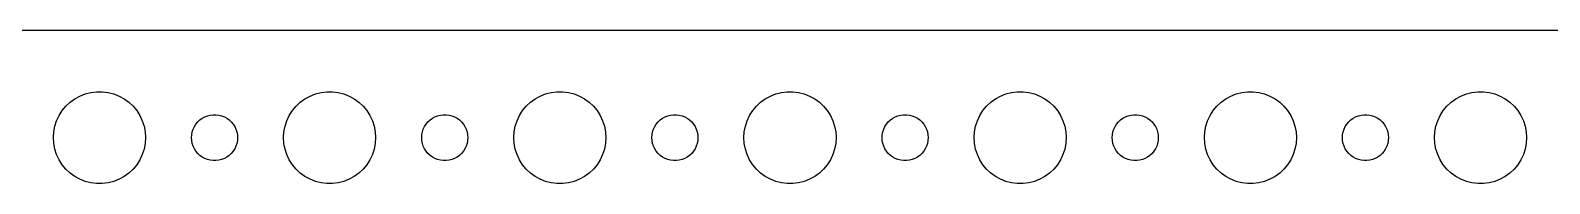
# Model space of a CAD drawing. Header units: metres. Extents: x -187 to 187, y -37 to 37.
# Drawn here: x -4.5 to 94.5, y 27 to 37 of the extents above; entities that cross this region are included whole.
import ezdxf

# ---------------------------------------------------------------- set-up
doc = ezdxf.new("R2010")
doc.units = ezdxf.units.M

msp = doc.modelspace()

# ---------------------------------------------------------------- linework, layer by layer
for p, q in [((182.314, 36.9901), (-182.314, 36.9901)), ((-1.60747, 32.533), (-1.27733, 32.7145)), ((-1.27733, 32.7145), (-0.92705, 32.8532)), ((-0.92705, 32.8532), (-0.56213, 32.9469)), ((-0.56213, 32.9469), (-0.18837, 32.9941)), ((-0.18837, 32.9941), (0.18837, 32.9941)), ((0.18837, 32.9941), (0.56213, 32.9469)), ((0.56213, 32.9469), (0.92705, 32.8532)), ((0.92705, 32.8532), (1.27733, 32.7145)), ((1.27733, 32.7145), (1.60747, 32.533)), ((13.3925, 32.533), (13.7227, 32.7145)), ((13.7227, 32.7145), (14.0729, 32.8532)), ((14.0729, 32.8532), (14.4379, 32.9469)), ((14.4379, 32.9469), (14.8116, 32.9941)), ((14.8116, 32.9941), (15.1884, 32.9941)), ((15.1884, 32.9941), (15.5621, 32.9469)), ((15.5621, 32.9469), (15.927, 32.8532)), ((15.927, 32.8532), (16.2773, 32.7145)), ((16.2773, 32.7145), (16.6075, 32.533)), ((28.3925, 32.533), (28.7227, 32.7145)), ((28.7227, 32.7145), (29.0729, 32.8532)), ((29.0729, 32.8532), (29.4379, 32.9469)), ((29.4379, 32.9469), (29.8116, 32.9941)), ((29.8116, 32.9941), (30.1884, 32.9941)), ((30.1884, 32.9941), (30.5621, 32.9469)), ((30.5621, 32.9469), (30.927, 32.8532)), ((30.927, 32.8532), (31.2773, 32.7145)), ((31.2773, 32.7145), (31.6075, 32.533)), ((43.3925, 32.533), (43.7227, 32.7145)), ((43.7227, 32.7145), (44.0729, 32.8532)), ((44.0729, 32.8532), (44.4379, 32.9469)), ((44.4379, 32.9469), (44.8116, 32.9941)), ((44.8116, 32.9941), (45.1884, 32.9941)), ((45.1884, 32.9941), (45.5621, 32.9469)), ((45.5621, 32.9469), (45.927, 32.8532)), ((45.927, 32.8532), (46.2773, 32.7145)), ((46.2773, 32.7145), (46.6075, 32.533)), ((58.3925, 32.533), (58.7227, 32.7145)), ((58.7227, 32.7145), (59.0729, 32.8532)), ((59.0729, 32.8532), (59.4379, 32.9469)), ((59.4379, 32.9469), (59.8116, 32.9941)), ((59.8116, 32.9941), (60.1884, 32.9941)), ((60.1884, 32.9941), (60.5621, 32.9469)), ((60.5621, 32.9469), (60.927, 32.8532)), ((60.927, 32.8532), (61.2773, 32.7145)), ((61.2773, 32.7145), (61.6075, 32.533)), ((73.3925, 32.533), (73.7227, 32.7145)), ((73.7227, 32.7145), (74.073, 32.8532)), ((74.073, 32.8532), (74.4379, 32.9469)), ((74.4379, 32.9469), (74.8116, 32.9941)), ((74.8116, 32.9941), (75.1884, 32.9941)), ((75.1884, 32.9941), (75.5621, 32.9469)), ((75.5621, 32.9469), (75.927, 32.8532)), ((75.927, 32.8532), (76.2773, 32.7145)), ((76.2773, 32.7145), (76.6075, 32.533)), ((88.3925, 32.533), (88.7227, 32.7145)), ((88.7227, 32.7145), (89.073, 32.8532)), ((89.073, 32.8532), (89.4379, 32.9469)), ((89.4379, 32.9469), (89.8116, 32.9941)), ((89.8116, 32.9941), (90.1884, 32.9941)), ((90.1884, 32.9941), (90.5621, 32.9469)), ((90.5621, 32.9469), (90.927, 32.8532)), ((90.927, 32.8532), (91.2773, 32.7145)), ((91.2773, 32.7145), (91.6075, 32.533)), ((-2.62891, 31.4453), (-2.42705, 31.7634)), ((-2.42705, 31.7634), (-2.1869, 32.0536)), ((-2.1869, 32.0536), (-1.91226, 32.3115)), ((-1.91226, 32.3115), (-1.60747, 32.533)), ((1.60747, 32.533), (1.91226, 32.3115)), ((1.91226, 32.3115), (2.1869, 32.0536)), ((2.1869, 32.0536), (2.42705, 31.7634)), ((2.42705, 31.7634), (2.62891, 31.4453)), ((12.3711, 31.4453), (12.5729, 31.7634)), ((12.5729, 31.7634), (12.8131, 32.0536)), ((12.8131, 32.0536), (13.0877, 32.3115)), ((13.0877, 32.3115), (13.3925, 32.533)), ((16.6075, 32.533), (16.9123, 32.3115)), ((16.9123, 32.3115), (17.1869, 32.0536)), ((17.1869, 32.0536), (17.427, 31.7634)), ((17.427, 31.7634), (17.6289, 31.4453)), ((27.3711, 31.4453), (27.5729, 31.7634)), ((27.5729, 31.7634), (27.8131, 32.0536)), ((27.8131, 32.0536), (28.0877, 32.3115)), ((28.0877, 32.3115), (28.3925, 32.533)), ((31.6075, 32.533), (31.9123, 32.3115)), ((31.9123, 32.3115), (32.1869, 32.0536)), ((32.1869, 32.0536), (32.427, 31.7634)), ((32.427, 31.7634), (32.6289, 31.4453)), ((42.3711, 31.4453), (42.5729, 31.7634)), ((42.5729, 31.7634), (42.8131, 32.0536)), ((42.8131, 32.0536), (43.0877, 32.3115)), ((43.0877, 32.3115), (43.3925, 32.533)), ((46.6075, 32.533), (46.9123, 32.3115)), ((46.9123, 32.3115), (47.1869, 32.0536)), ((47.1869, 32.0536), (47.427, 31.7634)), ((47.427, 31.7634), (47.6289, 31.4453)), ((57.3711, 31.4453), (57.5729, 31.7634)), ((57.5729, 31.7634), (57.8131, 32.0536)), ((57.8131, 32.0536), (58.0877, 32.3115)), ((58.0877, 32.3115), (58.3925, 32.533)), ((61.6075, 32.533), (61.9123, 32.3115)), ((61.9123, 32.3115), (62.1869, 32.0536)), ((62.1869, 32.0536), (62.427, 31.7634)), ((62.427, 31.7634), (62.6289, 31.4453)), ((72.3711, 31.4453), (72.573, 31.7634)), ((72.573, 31.7634), (72.8131, 32.0536)), ((72.8131, 32.0536), (73.0877, 32.3115)), ((73.0877, 32.3115), (73.3925, 32.533)), ((76.6075, 32.533), (76.9123, 32.3115)), ((76.9123, 32.3115), (77.1869, 32.0536)), ((77.1869, 32.0536), (77.427, 31.7634)), ((77.427, 31.7634), (77.6289, 31.4453)), ((87.3711, 31.4453), (87.573, 31.7634)), ((87.573, 31.7634), (87.8131, 32.0536)), ((87.8131, 32.0536), (88.0877, 32.3115)), ((88.0877, 32.3115), (88.3925, 32.533)), ((91.6075, 32.533), (91.9123, 32.3115)), ((91.9123, 32.3115), (92.1869, 32.0536)), ((92.1869, 32.0536), (92.427, 31.7634)), ((92.427, 31.7634), (92.6289, 31.4453)), ((-2.97633, 30.376), (-2.90575, 30.7461)), ((-2.90575, 30.7461), (-2.78932, 31.1044)), ((-2.78932, 31.1044), (-2.62891, 31.4453)), ((2.62891, 31.4453), (2.78932, 31.1044)), ((2.78932, 31.1044), (2.90575, 30.7461)), ((2.90575, 30.7461), (2.97633, 30.376)), ((6.10533, 30.5522), (6.18553, 30.7226)), ((6.18553, 30.7226), (6.28647, 30.8817)), ((6.28647, 30.8817), (6.40654, 31.0268)), ((6.40654, 31.0268), (6.54385, 31.1558)), ((6.54385, 31.1558), (6.69626, 31.2665)), ((6.69626, 31.2665), (6.86133, 31.3572)), ((6.86133, 31.3572), (7.03647, 31.4266)), ((7.03647, 31.4266), (7.21892, 31.4734)), ((7.21892, 31.4734), (7.40581, 31.497)), ((7.40581, 31.497), (7.59418, 31.497)), ((7.59418, 31.497), (7.78107, 31.4734)), ((7.78107, 31.4734), (7.96352, 31.4266)), ((7.96352, 31.4266), (8.13866, 31.3572)), ((8.13866, 31.3572), (8.30373, 31.2665)), ((8.30373, 31.2665), (8.45613, 31.1558)), ((8.45613, 31.1558), (8.59344, 31.0268)), ((8.59344, 31.0268), (8.71352, 30.8817)), ((8.71352, 30.8817), (8.81445, 30.7226)), ((8.81445, 30.7226), (8.89465, 30.5522)), ((12.0237, 30.376), (12.0942, 30.7461)), ((12.0942, 30.7461), (12.2107, 31.1044)), ((12.2107, 31.1044), (12.3711, 31.4453)), ((17.6289, 31.4453), (17.7893, 31.1044)), ((17.7893, 31.1044), (17.9057, 30.7461)), ((17.9057, 30.7461), (17.9763, 30.376)), ((21.1053, 30.5522), (21.1855, 30.7226)), ((21.1855, 30.7226), (21.2865, 30.8817)), ((21.2865, 30.8817), (21.4065, 31.0268)), ((21.4065, 31.0268), (21.5439, 31.1558)), ((21.5439, 31.1558), (21.6963, 31.2665)), ((21.6963, 31.2665), (21.8613, 31.3572)), ((21.8613, 31.3572), (22.0365, 31.4266)), ((22.0365, 31.4266), (22.2189, 31.4734)), ((22.2189, 31.4734), (22.4058, 31.497)), ((22.4058, 31.497), (22.5942, 31.497)), ((22.5942, 31.497), (22.7811, 31.4734)), ((22.7811, 31.4734), (22.9635, 31.4266)), ((22.9635, 31.4266), (23.1387, 31.3572)), ((23.1387, 31.3572), (23.3037, 31.2665)), ((23.3037, 31.2665), (23.4561, 31.1558)), ((23.4561, 31.1558), (23.5934, 31.0268)), ((23.5934, 31.0268), (23.7135, 30.8817)), ((23.7135, 30.8817), (23.8145, 30.7226)), ((23.8145, 30.7226), (23.8947, 30.5522)), ((27.0237, 30.376), (27.0942, 30.7461)), ((27.0942, 30.7461), (27.2107, 31.1044)), ((27.2107, 31.1044), (27.3711, 31.4453)), ((32.6289, 31.4453), (32.7893, 31.1044)), ((32.7893, 31.1044), (32.9057, 30.7461)), ((32.9057, 30.7461), (32.9763, 30.376)), ((36.1053, 30.5522), (36.1855, 30.7226)), ((36.1855, 30.7226), (36.2865, 30.8817)), ((36.2865, 30.8817), (36.4065, 31.0268)), ((36.4065, 31.0268), (36.5439, 31.1558)), ((36.5439, 31.1558), (36.6963, 31.2665)), ((36.6963, 31.2665), (36.8613, 31.3572)), ((36.8613, 31.3572), (37.0365, 31.4266)), ((37.0365, 31.4266), (37.2189, 31.4734)), ((37.2189, 31.4734), (37.4058, 31.497)), ((37.4058, 31.497), (37.5942, 31.497)), ((37.5942, 31.497), (37.7811, 31.4734)), ((37.7811, 31.4734), (37.9635, 31.4266)), ((37.9635, 31.4266), (38.1387, 31.3572)), ((38.1387, 31.3572), (38.3037, 31.2665)), ((38.3037, 31.2665), (38.4561, 31.1558)), ((38.4561, 31.1558), (38.5934, 31.0268)), ((38.5934, 31.0268), (38.7135, 30.8817)), ((38.7135, 30.8817), (38.8145, 30.7226)), ((38.8145, 30.7226), (38.8947, 30.5522)), ((42.0237, 30.376), (42.0942, 30.7461)), ((42.0942, 30.7461), (42.2107, 31.1044)), ((42.2107, 31.1044), (42.3711, 31.4453)), ((47.6289, 31.4453), (47.7893, 31.1044)), ((47.7893, 31.1044), (47.9057, 30.7461)), ((47.9057, 30.7461), (47.9763, 30.376)), ((51.1053, 30.5522), (51.1855, 30.7226)), ((51.1855, 30.7226), (51.2865, 30.8817)), ((51.2865, 30.8817), (51.4065, 31.0268)), ((51.4065, 31.0268), (51.5439, 31.1558)), ((51.5439, 31.1558), (51.6963, 31.2665)), ((51.6963, 31.2665), (51.8613, 31.3572)), ((51.8613, 31.3572), (52.0365, 31.4266)), ((52.0365, 31.4266), (52.2189, 31.4734)), ((52.2189, 31.4734), (52.4058, 31.497)), ((52.4058, 31.497), (52.5942, 31.497)), ((52.5942, 31.497), (52.7811, 31.4734)), ((52.7811, 31.4734), (52.9635, 31.4266)), ((52.9635, 31.4266), (53.1387, 31.3572)), ((53.1387, 31.3572), (53.3037, 31.2665)), ((53.3037, 31.2665), (53.4561, 31.1558)), ((53.4561, 31.1558), (53.5934, 31.0268)), ((53.5934, 31.0268), (53.7135, 30.8817)), ((53.7135, 30.8817), (53.8145, 30.7226)), ((53.8145, 30.7226), (53.8947, 30.5522)), ((57.0237, 30.376), (57.0942, 30.7461)), ((57.0942, 30.7461), (57.2107, 31.1044)), ((57.2107, 31.1044), (57.3711, 31.4453)), ((62.6289, 31.4453), (62.7893, 31.1044)), ((62.7893, 31.1044), (62.9057, 30.7461)), ((62.9057, 30.7461), (62.9763, 30.376)), ((66.1053, 30.5522), (66.1855, 30.7226)), ((66.1855, 30.7226), (66.2865, 30.8817)), ((66.2865, 30.8817), (66.4065, 31.0268)), ((66.4065, 31.0268), (66.5439, 31.1558)), ((66.5439, 31.1558), (66.6963, 31.2665)), ((66.6963, 31.2665), (66.8613, 31.3572)), ((66.8613, 31.3572), (67.0365, 31.4266)), ((67.0365, 31.4266), (67.2189, 31.4734)), ((67.2189, 31.4734), (67.4058, 31.497)), ((67.4058, 31.497), (67.5942, 31.497)), ((67.5942, 31.497), (67.7811, 31.4734)), ((67.7811, 31.4734), (67.9635, 31.4266)), ((67.9635, 31.4266), (68.1387, 31.3572)), ((68.1387, 31.3572), (68.3037, 31.2665)), ((68.3037, 31.2665), (68.4561, 31.1558)), ((68.4561, 31.1558), (68.5934, 31.0268)), ((68.5934, 31.0268), (68.7135, 30.8817)), ((68.7135, 30.8817), (68.8145, 30.7226)), ((68.8145, 30.7226), (68.8947, 30.5522)), ((72.0237, 30.376), (72.0943, 30.7461)), ((72.0943, 30.7461), (72.2107, 31.1044)), ((72.2107, 31.1044), (72.3711, 31.4453)), ((77.6289, 31.4453), (77.7893, 31.1044)), ((77.7893, 31.1044), (77.9057, 30.7461)), ((77.9057, 30.7461), (77.9763, 30.376)), ((81.1053, 30.5522), (81.1855, 30.7226)), ((81.1855, 30.7226), (81.2865, 30.8817)), ((81.2865, 30.8817), (81.4065, 31.0268)), ((81.4065, 31.0268), (81.5439, 31.1558)), ((81.5439, 31.1558), (81.6963, 31.2665)), ((81.6963, 31.2665), (81.8613, 31.3572)), ((81.8613, 31.3572), (82.0365, 31.4266)), ((82.0365, 31.4266), (82.2189, 31.4734)), ((82.2189, 31.4734), (82.4058, 31.497)), ((82.4058, 31.497), (82.5942, 31.497)), ((82.5942, 31.497), (82.7811, 31.4734)), ((82.7811, 31.4734), (82.9635, 31.4266)), ((82.9635, 31.4266), (83.1387, 31.3572)), ((83.1387, 31.3572), (83.3037, 31.2665)), ((83.3037, 31.2665), (83.4561, 31.1558)), ((83.4561, 31.1558), (83.5934, 31.0268)), ((83.5934, 31.0268), (83.7135, 30.8817)), ((83.7135, 30.8817), (83.8145, 30.7226)), ((83.8145, 30.7226), (83.8947, 30.5522)), ((87.0237, 30.376), (87.0943, 30.7461)), ((87.0943, 30.7461), (87.2107, 31.1044)), ((87.2107, 31.1044), (87.3711, 31.4453)), ((92.6289, 31.4453), (92.7893, 31.1044)), ((92.7893, 31.1044), (92.9057, 30.7461)), ((92.9057, 30.7461), (92.9763, 30.376)), ((-3, 30), (-2.97633, 30.376)), ((-2.97633, 29.624), (-3, 30)), ((2.97633, 30.376), (3, 30)), ((3, 30), (2.97633, 29.624)), ((6, 30), (6.01183, 30.188)), ((6.01183, 29.812), (6, 30)), ((6.01183, 30.188), (6.04712, 30.373)), ((6.04712, 29.627), (6.01183, 29.812)), ((6.04712, 30.373), (6.10533, 30.5522)), ((8.89465, 30.5522), (8.95287, 30.373)), ((8.95287, 30.373), (8.98816, 30.188)), ((8.98816, 29.812), (8.95287, 29.627)), ((8.98816, 30.188), (9, 30)), ((9, 30), (8.98816, 29.812)), ((12, 30), (12.0237, 30.376)), ((12.0237, 29.624), (12, 30)), ((17.9763, 30.376), (18, 30)), ((18, 30), (17.9763, 29.624)), ((21, 30), (21.0118, 30.188)), ((21.0118, 29.812), (21, 30)), ((21.0118, 30.188), (21.0471, 30.373)), ((21.0471, 29.627), (21.0118, 29.812)), ((21.0471, 30.373), (21.1053, 30.5522)), ((23.8947, 30.5522), (23.9529, 30.373)), ((23.9529, 30.373), (23.9882, 30.188)), ((23.9882, 29.812), (23.9529, 29.627)), ((23.9882, 30.188), (24, 30)), ((24, 30), (23.9882, 29.812)), ((27, 30), (27.0237, 30.376)), ((27.0237, 29.624), (27, 30)), ((32.9763, 30.376), (33, 30)), ((33, 30), (32.9763, 29.624)), ((36, 30), (36.0118, 30.188)), ((36.0118, 29.812), (36, 30)), ((36.0118, 30.188), (36.0471, 30.373)), ((36.0471, 29.627), (36.0118, 29.812)), ((36.0471, 30.373), (36.1053, 30.5522)), ((38.8947, 30.5522), (38.9529, 30.373)), ((38.9529, 30.373), (38.9882, 30.188)), ((38.9882, 29.812), (38.9529, 29.627)), ((38.9882, 30.188), (39, 30)), ((39, 30), (38.9882, 29.812)), ((42, 30), (42.0237, 30.376)), ((42.0237, 29.624), (42, 30)), ((47.9763, 30.376), (48, 30)), ((48, 30), (47.9763, 29.624)), ((51, 30), (51.0118, 30.188)), ((51.0118, 29.812), (51, 30)), ((51.0118, 30.188), (51.0471, 30.373)), ((51.0471, 29.627), (51.0118, 29.812)), ((51.0471, 30.373), (51.1053, 30.5522)), ((53.8947, 30.5522), (53.9529, 30.373)), ((53.9529, 30.373), (53.9882, 30.188)), ((53.9882, 29.812), (53.9529, 29.627)), ((53.9882, 30.188), (54, 30)), ((54, 30), (53.9882, 29.812)), ((57, 30), (57.0237, 30.376)), ((57.0237, 29.624), (57, 30)), ((62.9763, 30.376), (63, 30)), ((63, 30), (62.9763, 29.624)), ((66, 30), (66.0118, 30.188)), ((66.0118, 29.812), (66, 30)), ((66.0118, 30.188), (66.0471, 30.373)), ((66.0471, 29.627), (66.0118, 29.812)), ((66.0471, 30.373), (66.1053, 30.5522)), ((68.8947, 30.5522), (68.9529, 30.373)), ((68.9529, 30.373), (68.9882, 30.188)), ((68.9882, 29.812), (68.9529, 29.627)), ((68.9882, 30.188), (69, 30)), ((69, 30), (68.9882, 29.812)), ((72, 30), (72.0237, 30.376)), ((72.0237, 29.624), (72, 30)), ((77.9763, 30.376), (78, 30)), ((78, 30), (77.9763, 29.624)), ((81, 30), (81.0118, 30.188)), ((81.0118, 29.812), (81, 30)), ((81.0118, 30.188), (81.0471, 30.373)), ((81.0471, 29.627), (81.0118, 29.812)), ((81.0471, 30.373), (81.1053, 30.5522)), ((83.8947, 30.5522), (83.9529, 30.373)), ((83.9529, 30.373), (83.9882, 30.188)), ((83.9882, 29.812), (83.9529, 29.627)), ((83.9882, 30.188), (84, 30)), ((84, 30), (83.9882, 29.812)), ((87, 30), (87.0237, 30.376)), ((87.0237, 29.624), (87, 30)), ((92.9763, 30.376), (93, 30)), ((93, 30), (92.9763, 29.624)), ((-2.90575, 29.2539), (-2.97633, 29.624)), ((-2.78932, 28.8956), (-2.90575, 29.2539)), ((-2.62891, 28.5547), (-2.78932, 28.8956)), ((2.78932, 28.8956), (2.62891, 28.5547)), ((2.90575, 29.2539), (2.78932, 28.8956)), ((2.97633, 29.624), (2.90575, 29.2539)), ((6.10533, 29.4478), (6.04712, 29.627)), ((6.18553, 29.2774), (6.10533, 29.4478)), ((6.28647, 29.1183), (6.18553, 29.2774)), ((6.40654, 28.9732), (6.28647, 29.1183)), ((6.54385, 28.8442), (6.40654, 28.9732)), ((6.69626, 28.7335), (6.54385, 28.8442)), ((6.86133, 28.6427), (6.69626, 28.7335)), ((8.30373, 28.7335), (8.13866, 28.6427)), ((8.45613, 28.8442), (8.30373, 28.7335)), ((8.59344, 28.9732), (8.45613, 28.8442)), ((8.71352, 29.1183), (8.59344, 28.9732)), ((8.81445, 29.2774), (8.71352, 29.1183)), ((8.89465, 29.4478), (8.81445, 29.2774)), ((8.95287, 29.627), (8.89465, 29.4478)), ((12.0942, 29.2539), (12.0237, 29.624)), ((12.2107, 28.8956), (12.0942, 29.2539)), ((12.3711, 28.5547), (12.2107, 28.8956)), ((17.7893, 28.8956), (17.6289, 28.5547)), ((17.9057, 29.2539), (17.7893, 28.8956)), ((17.9763, 29.624), (17.9057, 29.2539)), ((21.1053, 29.4478), (21.0471, 29.627)), ((21.1855, 29.2774), (21.1053, 29.4478)), ((21.2865, 29.1183), (21.1855, 29.2774)), ((21.4065, 28.9732), (21.2865, 29.1183)), ((21.5439, 28.8442), (21.4065, 28.9732)), ((21.6963, 28.7335), (21.5439, 28.8442)), ((21.8613, 28.6427), (21.6963, 28.7335)), ((23.3037, 28.7335), (23.1387, 28.6427)), ((23.4561, 28.8442), (23.3037, 28.7335)), ((23.5934, 28.9732), (23.4561, 28.8442)), ((23.7135, 29.1183), (23.5934, 28.9732)), ((23.8145, 29.2774), (23.7135, 29.1183)), ((23.8947, 29.4478), (23.8145, 29.2774)), ((23.9529, 29.627), (23.8947, 29.4478)), ((27.0942, 29.2539), (27.0237, 29.624)), ((27.2107, 28.8956), (27.0942, 29.2539)), ((27.3711, 28.5547), (27.2107, 28.8956)), ((32.7893, 28.8956), (32.6289, 28.5547)), ((32.9057, 29.2539), (32.7893, 28.8956)), ((32.9763, 29.624), (32.9057, 29.2539)), ((36.1053, 29.4478), (36.0471, 29.627)), ((36.1855, 29.2774), (36.1053, 29.4478)), ((36.2865, 29.1183), (36.1855, 29.2774)), ((36.4065, 28.9732), (36.2865, 29.1183)), ((36.5439, 28.8442), (36.4065, 28.9732)), ((36.6963, 28.7335), (36.5439, 28.8442)), ((36.8613, 28.6427), (36.6963, 28.7335)), ((38.3037, 28.7335), (38.1387, 28.6427)), ((38.4561, 28.8442), (38.3037, 28.7335)), ((38.5934, 28.9732), (38.4561, 28.8442)), ((38.7135, 29.1183), (38.5934, 28.9732)), ((38.8145, 29.2774), (38.7135, 29.1183)), ((38.8947, 29.4478), (38.8145, 29.2774)), ((38.9529, 29.627), (38.8947, 29.4478)), ((42.0942, 29.2539), (42.0237, 29.624)), ((42.2107, 28.8956), (42.0942, 29.2539)), ((42.3711, 28.5547), (42.2107, 28.8956)), ((47.7893, 28.8956), (47.6289, 28.5547)), ((47.9057, 29.2539), (47.7893, 28.8956)), ((47.9763, 29.624), (47.9057, 29.2539)), ((51.1053, 29.4478), (51.0471, 29.627)), ((51.1855, 29.2774), (51.1053, 29.4478)), ((51.2865, 29.1183), (51.1855, 29.2774)), ((51.4065, 28.9732), (51.2865, 29.1183)), ((51.5439, 28.8442), (51.4065, 28.9732)), ((51.6963, 28.7335), (51.5439, 28.8442)), ((51.8613, 28.6427), (51.6963, 28.7335)), ((53.3037, 28.7335), (53.1387, 28.6427)), ((53.4561, 28.8442), (53.3037, 28.7335)), ((53.5934, 28.9732), (53.4561, 28.8442)), ((53.7135, 29.1183), (53.5934, 28.9732)), ((53.8145, 29.2774), (53.7135, 29.1183)), ((53.8947, 29.4478), (53.8145, 29.2774)), ((53.9529, 29.627), (53.8947, 29.4478)), ((57.0942, 29.2539), (57.0237, 29.624)), ((57.2107, 28.8956), (57.0942, 29.2539)), ((57.3711, 28.5547), (57.2107, 28.8956)), ((62.7893, 28.8956), (62.6289, 28.5547)), ((62.9057, 29.2539), (62.7893, 28.8956)), ((62.9763, 29.624), (62.9057, 29.2539)), ((66.1053, 29.4478), (66.0471, 29.627)), ((66.1855, 29.2774), (66.1053, 29.4478)), ((66.2865, 29.1183), (66.1855, 29.2774)), ((66.4065, 28.9732), (66.2865, 29.1183)), ((66.5439, 28.8442), (66.4065, 28.9732)), ((66.6963, 28.7335), (66.5439, 28.8442)), ((66.8613, 28.6427), (66.6963, 28.7335)), ((68.3037, 28.7335), (68.1387, 28.6427)), ((68.4561, 28.8442), (68.3037, 28.7335)), ((68.5934, 28.9732), (68.4561, 28.8442)), ((68.7135, 29.1183), (68.5934, 28.9732)), ((68.8145, 29.2774), (68.7135, 29.1183)), ((68.8947, 29.4478), (68.8145, 29.2774)), ((68.9529, 29.627), (68.8947, 29.4478)), ((72.0943, 29.2539), (72.0237, 29.624)), ((72.2107, 28.8956), (72.0943, 29.2539)), ((72.3711, 28.5547), (72.2107, 28.8956)), ((77.7893, 28.8956), (77.6289, 28.5547)), ((77.9057, 29.2539), (77.7893, 28.8956)), ((77.9763, 29.624), (77.9057, 29.2539)), ((81.1053, 29.4478), (81.0471, 29.627)), ((81.1855, 29.2774), (81.1053, 29.4478)), ((81.2865, 29.1183), (81.1855, 29.2774)), ((81.4065, 28.9732), (81.2865, 29.1183)), ((81.5439, 28.8442), (81.4065, 28.9732)), ((81.6963, 28.7335), (81.5439, 28.8442)), ((81.8613, 28.6427), (81.6963, 28.7335)), ((83.3037, 28.7335), (83.1387, 28.6427)), ((83.4561, 28.8442), (83.3037, 28.7335)), ((83.5934, 28.9732), (83.4561, 28.8442)), ((83.7135, 29.1183), (83.5934, 28.9732)), ((83.8145, 29.2774), (83.7135, 29.1183)), ((83.8947, 29.4478), (83.8145, 29.2774)), ((83.9529, 29.627), (83.8947, 29.4478)), ((87.0943, 29.2539), (87.0237, 29.624)), ((87.2107, 28.8956), (87.0943, 29.2539)), ((87.3711, 28.5547), (87.2107, 28.8956)), ((92.7893, 28.8956), (92.6289, 28.5547)), ((92.9057, 29.2539), (92.7893, 28.8956)), ((92.9763, 29.624), (92.9057, 29.2539)), ((-2.42705, 28.2366), (-2.62891, 28.5547)), ((-2.1869, 27.9464), (-2.42705, 28.2366)), ((-1.91226, 27.6884), (-2.1869, 27.9464)), ((2.1869, 27.9464), (1.91226, 27.6884)), ((2.42705, 28.2366), (2.1869, 27.9464)), ((2.62891, 28.5547), (2.42705, 28.2366)), ((7.03647, 28.5734), (6.86133, 28.6427)), ((7.21892, 28.5266), (7.03647, 28.5734)), ((7.40581, 28.503), (7.21892, 28.5266)), ((7.59418, 28.503), (7.40581, 28.503)), ((7.78107, 28.5266), (7.59418, 28.503)), ((7.96352, 28.5734), (7.78107, 28.5266)), ((8.13866, 28.6427), (7.96352, 28.5734)), ((12.5729, 28.2366), (12.3711, 28.5547)), ((12.8131, 27.9464), (12.5729, 28.2366)), ((13.0877, 27.6884), (12.8131, 27.9464)), ((17.1869, 27.9464), (16.9123, 27.6884)), ((17.427, 28.2366), (17.1869, 27.9464)), ((17.6289, 28.5547), (17.427, 28.2366)), ((22.0365, 28.5734), (21.8613, 28.6427)), ((22.2189, 28.5266), (22.0365, 28.5734)), ((22.4058, 28.503), (22.2189, 28.5266)), ((22.5942, 28.503), (22.4058, 28.503)), ((22.7811, 28.5266), (22.5942, 28.503)), ((22.9635, 28.5734), (22.7811, 28.5266)), ((23.1387, 28.6427), (22.9635, 28.5734)), ((27.5729, 28.2366), (27.3711, 28.5547)), ((27.8131, 27.9464), (27.5729, 28.2366)), ((28.0877, 27.6884), (27.8131, 27.9464)), ((32.1869, 27.9464), (31.9123, 27.6884)), ((32.427, 28.2366), (32.1869, 27.9464)), ((32.6289, 28.5547), (32.427, 28.2366)), ((37.0365, 28.5734), (36.8613, 28.6427)), ((37.2189, 28.5266), (37.0365, 28.5734)), ((37.4058, 28.503), (37.2189, 28.5266)), ((37.5942, 28.503), (37.4058, 28.503)), ((37.7811, 28.5266), (37.5942, 28.503)), ((37.9635, 28.5734), (37.7811, 28.5266)), ((38.1387, 28.6427), (37.9635, 28.5734)), ((42.5729, 28.2366), (42.3711, 28.5547)), ((42.8131, 27.9464), (42.5729, 28.2366)), ((43.0877, 27.6884), (42.8131, 27.9464)), ((47.1869, 27.9464), (46.9123, 27.6884)), ((47.427, 28.2366), (47.1869, 27.9464)), ((47.6289, 28.5547), (47.427, 28.2366)), ((52.0365, 28.5734), (51.8613, 28.6427)), ((52.2189, 28.5266), (52.0365, 28.5734)), ((52.4058, 28.503), (52.2189, 28.5266)), ((52.5942, 28.503), (52.4058, 28.503)), ((52.7811, 28.5266), (52.5942, 28.503)), ((52.9635, 28.5734), (52.7811, 28.5266)), ((53.1387, 28.6427), (52.9635, 28.5734)), ((57.5729, 28.2366), (57.3711, 28.5547)), ((57.8131, 27.9464), (57.5729, 28.2366)), ((58.0877, 27.6884), (57.8131, 27.9464)), ((62.1869, 27.9464), (61.9123, 27.6884)), ((62.427, 28.2366), (62.1869, 27.9464)), ((62.6289, 28.5547), (62.427, 28.2366)), ((67.0365, 28.5734), (66.8613, 28.6427)), ((67.2189, 28.5266), (67.0365, 28.5734)), ((67.4058, 28.503), (67.2189, 28.5266)), ((67.5942, 28.503), (67.4058, 28.503)), ((67.7811, 28.5266), (67.5942, 28.503)), ((67.9635, 28.5734), (67.7811, 28.5266)), ((68.1387, 28.6427), (67.9635, 28.5734)), ((72.573, 28.2366), (72.3711, 28.5547)), ((72.8131, 27.9464), (72.573, 28.2366)), ((73.0877, 27.6884), (72.8131, 27.9464)), ((77.1869, 27.9464), (76.9123, 27.6884)), ((77.427, 28.2366), (77.1869, 27.9464)), ((77.6289, 28.5547), (77.427, 28.2366)), ((82.0365, 28.5734), (81.8613, 28.6427)), ((82.2189, 28.5266), (82.0365, 28.5734)), ((82.4058, 28.503), (82.2189, 28.5266)), ((82.5942, 28.503), (82.4058, 28.503)), ((82.7811, 28.5266), (82.5942, 28.503)), ((82.9635, 28.5734), (82.7811, 28.5266)), ((83.1387, 28.6427), (82.9635, 28.5734)), ((87.573, 28.2366), (87.3711, 28.5547)), ((87.8131, 27.9464), (87.573, 28.2366)), ((88.0877, 27.6884), (87.8131, 27.9464)), ((92.1869, 27.9464), (91.9123, 27.6884)), ((92.427, 28.2366), (92.1869, 27.9464)), ((92.6289, 28.5547), (92.427, 28.2366)), ((-1.60747, 27.467), (-1.91226, 27.6884)), ((-1.27733, 27.2855), (-1.60747, 27.467)), ((-0.92705, 27.1468), (-1.27733, 27.2855)), ((-0.56213, 27.0531), (-0.92705, 27.1468)), ((-0.18837, 27.0059), (-0.56213, 27.0531)), ((0.18837, 27.0059), (-0.18837, 27.0059)), ((0.56213, 27.0531), (0.18837, 27.0059)), ((0.92705, 27.1468), (0.56213, 27.0531)), ((1.27733, 27.2855), (0.92705, 27.1468)), ((1.60747, 27.467), (1.27733, 27.2855)), ((1.91226, 27.6884), (1.60747, 27.467)), ((13.3925, 27.467), (13.0877, 27.6884)), ((13.7227, 27.2855), (13.3925, 27.467)), ((14.0729, 27.1468), (13.7227, 27.2855)), ((14.4379, 27.0531), (14.0729, 27.1468)), ((14.8116, 27.0059), (14.4379, 27.0531)), ((15.1884, 27.0059), (14.8116, 27.0059)), ((15.5621, 27.0531), (15.1884, 27.0059)), ((15.927, 27.1468), (15.5621, 27.0531)), ((16.2773, 27.2855), (15.927, 27.1468)), ((16.6075, 27.467), (16.2773, 27.2855)), ((16.9123, 27.6884), (16.6075, 27.467)), ((28.3925, 27.467), (28.0877, 27.6884)), ((28.7227, 27.2855), (28.3925, 27.467)), ((29.0729, 27.1468), (28.7227, 27.2855)), ((29.4379, 27.0531), (29.0729, 27.1468)), ((29.8116, 27.0059), (29.4379, 27.0531)), ((30.1884, 27.0059), (29.8116, 27.0059)), ((30.5621, 27.0531), (30.1884, 27.0059)), ((30.927, 27.1468), (30.5621, 27.0531)), ((31.2773, 27.2855), (30.927, 27.1468)), ((31.6075, 27.467), (31.2773, 27.2855)), ((31.9123, 27.6884), (31.6075, 27.467)), ((43.3925, 27.467), (43.0877, 27.6884)), ((43.7227, 27.2855), (43.3925, 27.467)), ((44.0729, 27.1468), (43.7227, 27.2855)), ((44.4379, 27.0531), (44.0729, 27.1468)), ((44.8116, 27.0059), (44.4379, 27.0531)), ((45.1884, 27.0059), (44.8116, 27.0059)), ((45.5621, 27.0531), (45.1884, 27.0059)), ((45.927, 27.1468), (45.5621, 27.0531)), ((46.2773, 27.2855), (45.927, 27.1468)), ((46.6075, 27.467), (46.2773, 27.2855)), ((46.9123, 27.6884), (46.6075, 27.467)), ((58.3925, 27.467), (58.0877, 27.6884)), ((58.7227, 27.2855), (58.3925, 27.467)), ((59.0729, 27.1468), (58.7227, 27.2855)), ((59.4379, 27.0531), (59.0729, 27.1468)), ((59.8116, 27.0059), (59.4379, 27.0531)), ((60.1884, 27.0059), (59.8116, 27.0059)), ((60.5621, 27.0531), (60.1884, 27.0059)), ((60.927, 27.1468), (60.5621, 27.0531)), ((61.2773, 27.2855), (60.927, 27.1468)), ((61.6075, 27.467), (61.2773, 27.2855)), ((61.9123, 27.6884), (61.6075, 27.467)), ((73.3925, 27.467), (73.0877, 27.6884)), ((73.7227, 27.2855), (73.3925, 27.467)), ((74.073, 27.1468), (73.7227, 27.2855)), ((74.4379, 27.0531), (74.073, 27.1468)), ((74.8116, 27.0059), (74.4379, 27.0531)), ((75.1884, 27.0059), (74.8116, 27.0059)), ((75.5621, 27.0531), (75.1884, 27.0059)), ((75.927, 27.1468), (75.5621, 27.0531)), ((76.2773, 27.2855), (75.927, 27.1468)), ((76.6075, 27.467), (76.2773, 27.2855)), ((76.9123, 27.6884), (76.6075, 27.467)), ((88.3925, 27.467), (88.0877, 27.6884)), ((88.7227, 27.2855), (88.3925, 27.467)), ((89.073, 27.1468), (88.7227, 27.2855)), ((89.4379, 27.0531), (89.073, 27.1468)), ((89.8116, 27.0059), (89.4379, 27.0531)), ((90.1884, 27.0059), (89.8116, 27.0059)), ((90.5621, 27.0531), (90.1884, 27.0059)), ((90.927, 27.1468), (90.5621, 27.0531)), ((91.2773, 27.2855), (90.927, 27.1468)), ((91.6075, 27.467), (91.2773, 27.2855)), ((91.9123, 27.6884), (91.6075, 27.467))]:
    msp.add_line(p, q)

doc.saveas('drawing.dxf')
